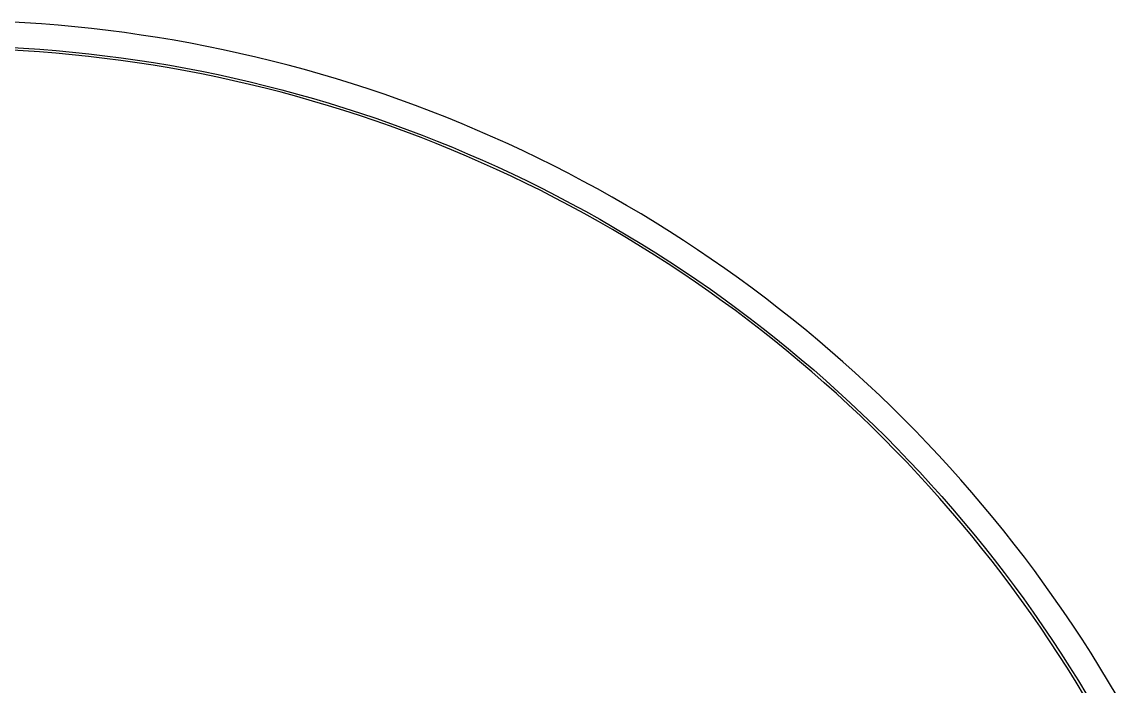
# Model space of a CAD drawing. Extents: x -25 to 123, y -44 to 109.
# Drawn here: x 50.5 to 112.1, y 71.3 to 108.6 of the extents above; entities that cross this region are included whole.
import ezdxf

# ---------------------------------------------------------------- set-up
doc = ezdxf.new("R2010")
doc.units = 0

msp = doc.modelspace()

# ---------------------------------------------------------------- linework, layer by layer
for p, q in [((50.708, 108.568), (49.7707, 108.62)), ((51.6447, 108.505), (50.708, 108.568)), ((52.5805, 108.43), (51.6447, 108.505)), ((53.5153, 108.344), (52.5805, 108.43)), ((54.449, 108.246), (53.5153, 108.344)), ((55.3814, 108.137), (54.449, 108.246)), ((56.3124, 108.016), (55.3814, 108.137)), ((57.2419, 107.884), (56.3124, 108.016)), ((58.1696, 107.74), (57.2419, 107.884)), ((49.7007, 107.196), (50.6207, 107.146)), ((50.6207, 107.146), (51.5399, 107.083)), ((59.0956, 107.586), (58.1696, 107.74)), ((60.0195, 107.419), (59.0956, 107.586)), ((60.9414, 107.242), (60.0195, 107.419)), ((61.861, 107.053), (60.9414, 107.242)), ((50.6115, 106.996), (49.6934, 107.047)), ((51.5288, 106.934), (50.6115, 106.996)), ((52.4454, 106.861), (51.5288, 106.934)), ((51.5399, 107.083), (52.4582, 107.01)), ((53.3609, 106.776), (52.4454, 106.861)), ((52.4582, 107.01), (53.3756, 106.925)), ((54.2754, 106.68), (53.3609, 106.776)), ((53.3756, 106.925), (54.2919, 106.829)), ((55.1886, 106.573), (54.2754, 106.68)), ((54.2919, 106.829), (55.207, 106.722)), ((56.1004, 106.455), (55.1886, 106.573)), ((55.207, 106.722), (56.1206, 106.604)), ((56.1206, 106.604), (57.0328, 106.474)), ((62.7782, 106.853), (61.861, 107.053)), ((63.6929, 106.642), (62.7782, 106.853)), ((64.605, 106.419), (63.6929, 106.642)), ((57.0108, 106.326), (56.1004, 106.455)), ((57.9194, 106.185), (57.0108, 106.326)), ((57.0328, 106.474), (57.9433, 106.334)), ((58.8263, 106.034), (57.9194, 106.185)), ((57.9433, 106.334), (58.852, 106.182)), ((59.7312, 105.871), (58.8263, 106.034)), ((58.852, 106.182), (59.7587, 106.019)), ((59.7587, 106.019), (60.6634, 105.844)), ((65.5142, 106.186), (64.605, 106.419)), ((66.4205, 105.941), (65.5142, 106.186)), ((67.3237, 105.685), (66.4205, 105.941)), ((60.6341, 105.697), (59.7312, 105.871)), ((61.5348, 105.512), (60.6341, 105.697)), ((60.6634, 105.844), (61.5659, 105.659)), ((62.4332, 105.316), (61.5348, 105.512)), ((61.5659, 105.659), (62.466, 105.463)), ((63.329, 105.109), (62.4332, 105.316)), ((62.466, 105.463), (63.3637, 105.255)), ((68.2238, 105.418), (67.3237, 105.685)), ((69.1205, 105.14), (68.2238, 105.418)), ((64.2223, 104.891), (63.329, 105.109)), ((63.3637, 105.255), (64.2587, 105.037)), ((65.1128, 104.663), (64.2223, 104.891)), ((64.2587, 105.037), (65.151, 104.808)), ((65.151, 104.808), (66.0405, 104.567)), ((70.0136, 104.851), (69.1205, 105.14)), ((70.9032, 104.551), (70.0136, 104.851)), ((66.0004, 104.423), (65.1128, 104.663)), ((66.8851, 104.172), (66.0004, 104.423)), ((66.0405, 104.567), (66.9269, 104.316)), ((67.7666, 103.911), (66.8851, 104.172)), ((66.9269, 104.316), (67.8101, 104.054)), ((71.7891, 104.24), (70.9032, 104.551)), ((72.671, 103.918), (71.7891, 104.24)), ((68.6448, 103.638), (67.7666, 103.911)), ((67.8101, 104.054), (68.6901, 103.781)), ((69.5196, 103.355), (68.6448, 103.638)), ((68.6901, 103.781), (69.5667, 103.498)), ((69.5667, 103.498), (70.4397, 103.203)), ((73.549, 103.586), (72.671, 103.918)), ((74.4228, 103.243), (73.549, 103.586)), ((70.3909, 103.062), (69.5196, 103.355)), ((71.2585, 102.757), (70.3909, 103.062)), ((70.4397, 103.203), (71.309, 102.898)), ((71.309, 102.898), (72.1745, 102.583)), ((75.2923, 102.889), (74.4228, 103.243)), ((76.1574, 102.524), (75.2923, 102.889)), ((72.1223, 102.442), (71.2585, 102.757)), ((72.9821, 102.116), (72.1223, 102.442)), ((72.1745, 102.583), (73.0361, 102.256)), ((73.0361, 102.256), (73.8936, 101.919)), ((77.018, 102.149), (76.1574, 102.524)), ((73.8379, 101.78), (72.9821, 102.116)), ((74.6895, 101.434), (73.8379, 101.78)), ((73.8936, 101.919), (74.7469, 101.572)), ((77.8739, 101.763), (77.018, 102.149)), ((78.725, 101.367), (77.8739, 101.763)), ((75.5368, 101.077), (74.6895, 101.434)), ((74.7469, 101.572), (75.5959, 101.214)), ((76.3797, 100.709), (75.5368, 101.077)), ((75.5959, 101.214), (76.4405, 100.846)), ((79.5711, 100.96), (78.725, 101.367)), ((77.218, 100.331), (76.3797, 100.709)), ((76.4405, 100.846), (77.2804, 100.468)), ((77.2804, 100.468), (78.1157, 100.079)), ((80.4123, 100.544), (79.5711, 100.96)), ((81.2482, 100.116), (80.4123, 100.544)), ((78.0516, 99.9433), (77.218, 100.331)), ((78.8803, 99.5451), (78.0516, 99.9433)), ((78.1157, 100.079), (78.9461, 99.6799)), ((82.0788, 99.6789), (81.2482, 100.116)), ((79.7041, 99.1367), (78.8803, 99.5451)), ((78.9461, 99.6799), (79.7716, 99.2707)), ((80.5229, 98.7183), (79.7041, 99.1367)), ((79.7716, 99.2707), (80.5919, 98.8514)), ((82.9041, 99.2313), (82.0788, 99.6789)), ((83.7237, 98.7735), (82.9041, 99.2313)), ((81.3364, 98.2898), (80.5229, 98.7183)), ((80.5919, 98.8514), (81.4071, 98.4221)), ((84.5377, 98.3058), (83.7237, 98.7735)), ((82.1446, 97.8514), (81.3364, 98.2898)), ((81.4071, 98.4221), (82.2169, 97.9829)), ((82.2169, 97.9829), (83.0213, 97.5337)), ((85.3459, 97.8281), (84.5377, 98.3058)), ((82.9474, 97.4032), (82.1446, 97.8514)), ((83.7446, 96.9451), (82.9474, 97.4032)), ((83.0213, 97.5337), (83.8201, 97.0747)), ((86.1481, 97.3406), (85.3459, 97.8281)), ((86.9443, 96.8432), (86.1481, 97.3406)), ((84.5361, 96.4772), (83.7446, 96.9451)), ((83.8201, 97.0747), (84.6133, 96.6059)), ((87.7344, 96.3361), (86.9443, 96.8432)), ((85.3219, 95.9997), (84.5361, 96.4772)), ((84.6133, 96.6059), (85.4006, 96.1274)), ((85.4006, 96.1274), (86.1819, 95.6393)), ((88.5181, 95.8193), (87.7344, 96.3361)), ((86.1017, 95.5125), (85.3219, 95.9997)), ((86.8755, 95.0159), (86.1017, 95.5125)), ((86.1819, 95.6393), (86.9573, 95.1416)), ((89.2955, 95.293), (88.5181, 95.8193)), ((87.6431, 94.5098), (86.8755, 95.0159)), ((86.9573, 95.1416), (87.7264, 94.6345)), ((90.0663, 94.7571), (89.2955, 95.293)), ((88.4044, 93.9942), (87.6431, 94.5098)), ((87.7264, 94.6345), (88.4893, 94.1179)), ((90.8305, 94.2119), (90.0663, 94.7571)), ((91.588, 93.6573), (90.8305, 94.2119)), ((89.1594, 93.4694), (88.4044, 93.9942)), ((88.4893, 94.1179), (89.2458, 93.5921)), ((89.2458, 93.5921), (89.9958, 93.057)), ((92.3386, 93.0934), (91.588, 93.6573)), ((89.9079, 92.9354), (89.1594, 93.4694)), ((89.9958, 93.057), (90.7391, 92.5127)), ((93.0822, 92.5204), (92.3386, 93.0934)), ((90.6498, 92.3922), (89.9079, 92.9354)), ((91.3849, 91.84), (90.6498, 92.3922)), ((90.7391, 92.5127), (91.4757, 91.9594)), ((93.8187, 91.9383), (93.0822, 92.5204)), ((92.1132, 91.2787), (91.3849, 91.84)), ((91.4757, 91.9594), (92.2055, 91.397)), ((94.5481, 91.3472), (93.8187, 91.9383)), ((92.8346, 90.7086), (92.1132, 91.2787)), ((92.2055, 91.397), (92.9283, 90.8257)), ((95.2701, 90.7472), (94.5481, 91.3472)), ((93.5489, 90.1297), (92.8346, 90.7086)), ((92.9283, 90.8257), (93.6441, 90.2457)), ((95.9847, 90.1384), (95.2701, 90.7472)), ((94.2561, 89.5421), (93.5489, 90.1297)), ((93.6441, 90.2457), (94.3526, 89.6568)), ((96.6918, 89.5208), (95.9847, 90.1384)), ((94.956, 88.9458), (94.2561, 89.5421)), ((94.3526, 89.6568), (95.0539, 89.0593)), ((97.3913, 88.8947), (96.6918, 89.5208)), ((95.6485, 88.3409), (94.956, 88.9458)), ((95.0539, 89.0593), (95.7479, 88.4533)), ((98.083, 88.2599), (97.3913, 88.8947)), ((96.3335, 87.7277), (95.6485, 88.3409)), ((95.7479, 88.4533), (96.4343, 87.8388)), ((98.7668, 87.6168), (98.083, 88.2599)), ((97.011, 87.106), (96.3335, 87.7277)), ((96.4343, 87.8388), (97.1131, 87.2159)), ((99.4428, 86.9653), (98.7668, 87.6168)), ((97.6808, 86.4761), (97.011, 87.106)), ((97.1131, 87.2159), (97.7843, 86.5847)), ((100.111, 86.3056), (99.4428, 86.9653)), ((98.3428, 85.838), (97.6808, 86.4761)), ((97.7843, 86.5847), (98.4476, 85.9454)), ((100.77, 85.6377), (100.111, 86.3056)), ((98.997, 85.1919), (98.3428, 85.838)), ((98.4476, 85.9454), (99.103, 85.2979)), ((101.422, 84.9617), (100.77, 85.6377)), ((99.6431, 84.5377), (98.997, 85.1919)), ((99.103, 85.2979), (99.7505, 84.6425)), ((100.281, 83.8757), (99.6431, 84.5377)), ((99.7505, 84.6425), (100.39, 83.9792)), ((102.065, 84.2779), (101.422, 84.9617)), ((100.911, 83.2059), (100.281, 83.8757)), ((100.39, 83.9792), (101.021, 83.308)), ((102.7, 83.5862), (102.065, 84.2779)), ((101.533, 82.5284), (100.911, 83.2059)), ((101.021, 83.308), (101.644, 82.6292)), ((103.326, 82.8867), (102.7, 83.5862)), ((102.146, 81.8434), (101.533, 82.5284)), ((101.644, 82.6292), (102.258, 81.9428)), ((103.943, 82.1796), (103.326, 82.8867)), ((102.258, 81.9428), (102.864, 81.2488)), ((104.552, 81.465), (103.943, 82.1796)), ((102.751, 81.1509), (102.146, 81.8434)), ((105.152, 80.743), (104.552, 81.465)), ((103.347, 80.451), (102.751, 81.1509)), ((102.864, 81.2488), (103.462, 80.5475)), ((105.743, 80.0136), (105.152, 80.743)), ((103.935, 79.7438), (103.347, 80.451)), ((103.462, 80.5475), (104.051, 79.839)), ((104.514, 79.0295), (103.935, 79.7438)), ((104.051, 79.839), (104.631, 79.1232)), ((106.326, 79.2771), (105.743, 80.0136)), ((105.084, 78.3081), (104.514, 79.0295)), ((104.631, 79.1232), (105.202, 78.4004)), ((106.899, 78.5335), (106.326, 79.2771)), ((105.645, 77.5798), (105.084, 78.3081)), ((105.202, 78.4004), (105.764, 77.6706)), ((107.462, 77.7829), (106.899, 78.5335)), ((105.764, 77.6706), (106.318, 76.934)), ((108.017, 77.0254), (107.462, 77.7829)), ((106.197, 76.8447), (105.645, 77.5798)), ((108.562, 76.2612), (108.017, 77.0254)), ((106.74, 76.1028), (106.197, 76.8447)), ((106.318, 76.934), (106.862, 76.1907)), ((107.275, 75.3543), (106.74, 76.1028)), ((106.862, 76.1907), (107.397, 75.4407)), ((109.098, 75.4904), (108.562, 76.2612)), ((107.799, 74.5993), (107.275, 75.3543)), ((107.397, 75.4407), (107.923, 74.6842)), ((109.624, 74.713), (109.098, 75.4904)), ((108.315, 73.838), (107.799, 74.5993)), ((107.923, 74.6842), (108.44, 73.9213)), ((110.141, 73.9293), (109.624, 74.713)), ((108.44, 73.9213), (108.947, 73.1522)), ((110.648, 73.1392), (110.141, 73.9293)), ((108.821, 73.0704), (108.315, 73.838)), ((109.318, 72.2966), (108.821, 73.0704)), ((108.947, 73.1522), (109.444, 72.3768)), ((111.146, 72.343), (110.648, 73.1392)), ((109.805, 71.5168), (109.318, 72.2966)), ((109.444, 72.3768), (109.932, 71.5955)), ((111.633, 71.5408), (111.146, 72.343)), ((110.282, 70.731), (109.805, 71.5168)), ((109.932, 71.5955), (110.411, 70.8082)), ((112.111, 70.7326), (111.633, 71.5408))]:
    msp.add_line(p, q)

doc.saveas('drawing.dxf')
